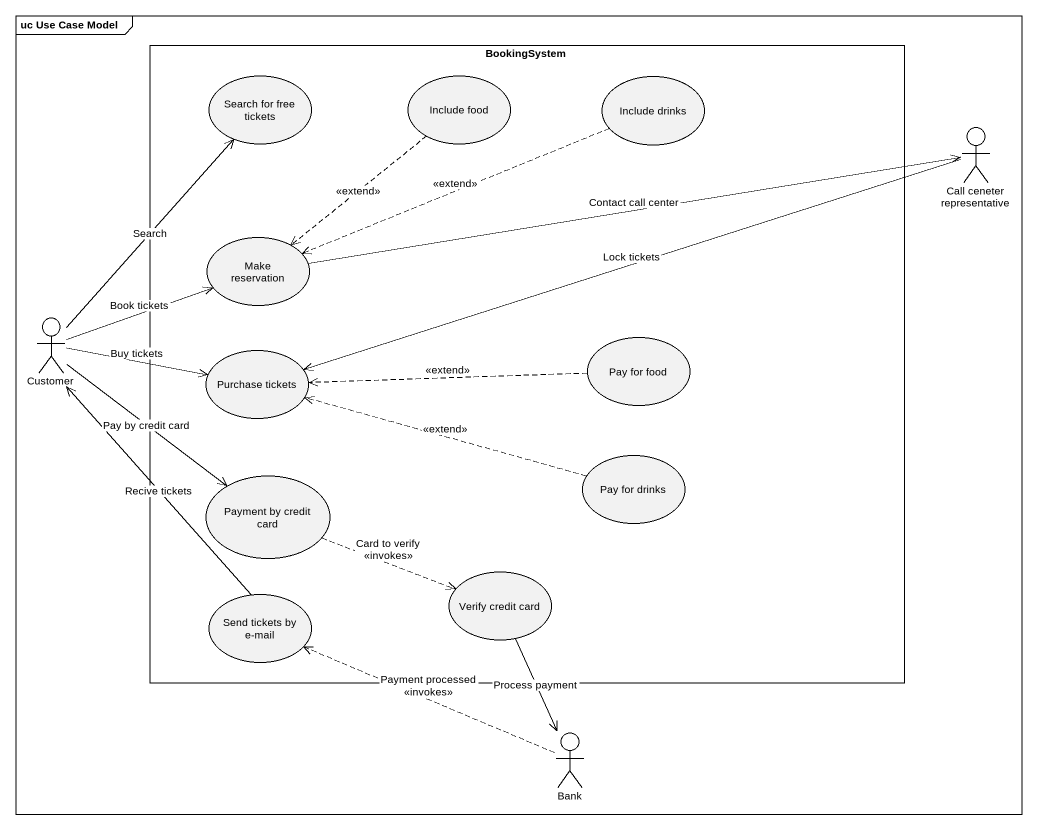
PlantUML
@startuml
mainframe uc Use Case Model
rectangle BookingSystem {
  usecase "Search for free tickets" as Search_for_free_tickets
  usecase "Include food" as Include_food
  usecase "Include drinks" as Include_drinks
  usecase "Make reservation" as Make_reservation
  usecase "Purchase tickets" as Purchase_tickets
  usecase "Pay for food" as Pay_for_food
  usecase "Pay for drinks" as Pay_for_drinks
  usecase "Payment by credit card" as Payment_by_credit_card
  usecase "Send tickets by e-mail" as Send_tickets_by_e_mail
  usecase "Verify credit card" as Verify_credit_card
}
actor "Call ceneter representative" as Call_ceneter_representative
actor Customer
actor Bank
Include_food ..> Make_reservation : <<extend>>
Include_drinks .left.> Make_reservation : <<extend>>
Call_ceneter_representative -left-> Purchase_tickets : Lock tickets
Make_reservation -right-> Call_ceneter_representative : Contact call center
Customer -up-> Search_for_free_tickets : Search
Customer -right-> Make_reservation : Book tickets
Customer -right-> Purchase_tickets : Buy tickets
Customer --> Payment_by_credit_card : Pay by credit card
Pay_for_food .left.> Purchase_tickets : <<extend>>
Pay_for_drinks .left.> Purchase_tickets : <<extend>>
Payment_by_credit_card .right.> Verify_credit_card : Card to verify\n<<invokes>>
Send_tickets_by_e_mail -up-> Customer : Recive tickets
Verify_credit_card --> Bank : Process payment
Bank .left.> Send_tickets_by_e_mail : Payment processed\n<<invokes>>
@enduml
